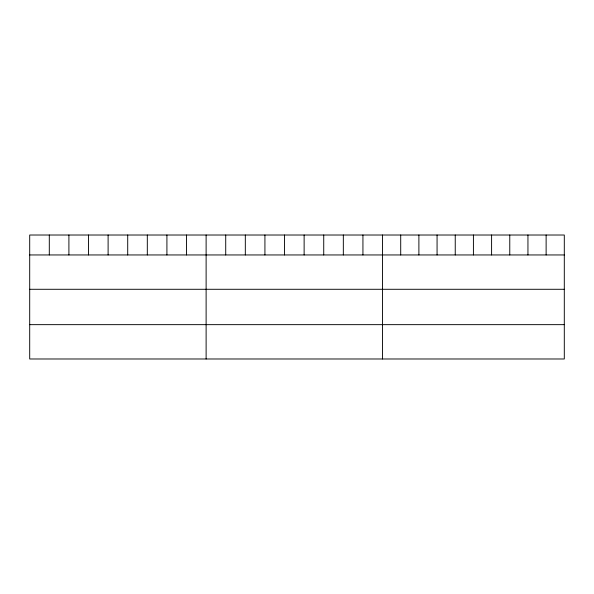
<?xml version="1.0" encoding="UTF-8"?>
<svg xmlns="http://www.w3.org/2000/svg" width="594" height="594" viewBox="0 0 594 594"><rect width="100%" height="100%" fill="white"/><g stroke="black" fill="none" stroke-linecap="round" stroke-linejoin="round"><path stroke-width="0.89" d="M564.3 254.952L564.3 358.984L29.7 358.984L29.7 235.016L564.3 235.016L564.3 254.952L29.7 254.952M29.7 289.285L564.3 289.285M29.7 324.651L564.3 324.651M546.124 235.016L546.124 254.952M527.947 235.016L527.947 254.952M509.771 235.016L509.771 254.952M491.594 235.016L491.594 254.952M473.418 235.016L473.418 254.952M455.242 235.016L455.242 254.952M437.065 235.016L437.065 254.952M418.889 235.016L418.889 254.952M400.712 235.016L400.712 254.952M382.536 235.016L382.536 358.984M362.934 235.016L362.934 254.952M343.332 235.016L343.332 254.952M323.73 235.016L323.73 254.952M304.128 235.016L304.128 254.952M284.526 235.016L284.526 254.952M264.924 235.016L264.924 254.952M245.322 235.016L245.322 254.952M225.72 235.016L225.72 254.952M206.118 235.016L206.118 358.984M186.516 235.016L186.516 254.952M166.914 235.016L166.914 254.952M147.312 235.016L147.312 254.952M127.71 235.016L127.71 254.952M108.108 235.016L108.108 254.952M88.506 235.016L88.506 254.952M68.904 235.016L68.904 254.952M49.302 235.016L49.302 254.952"/></g></svg>
